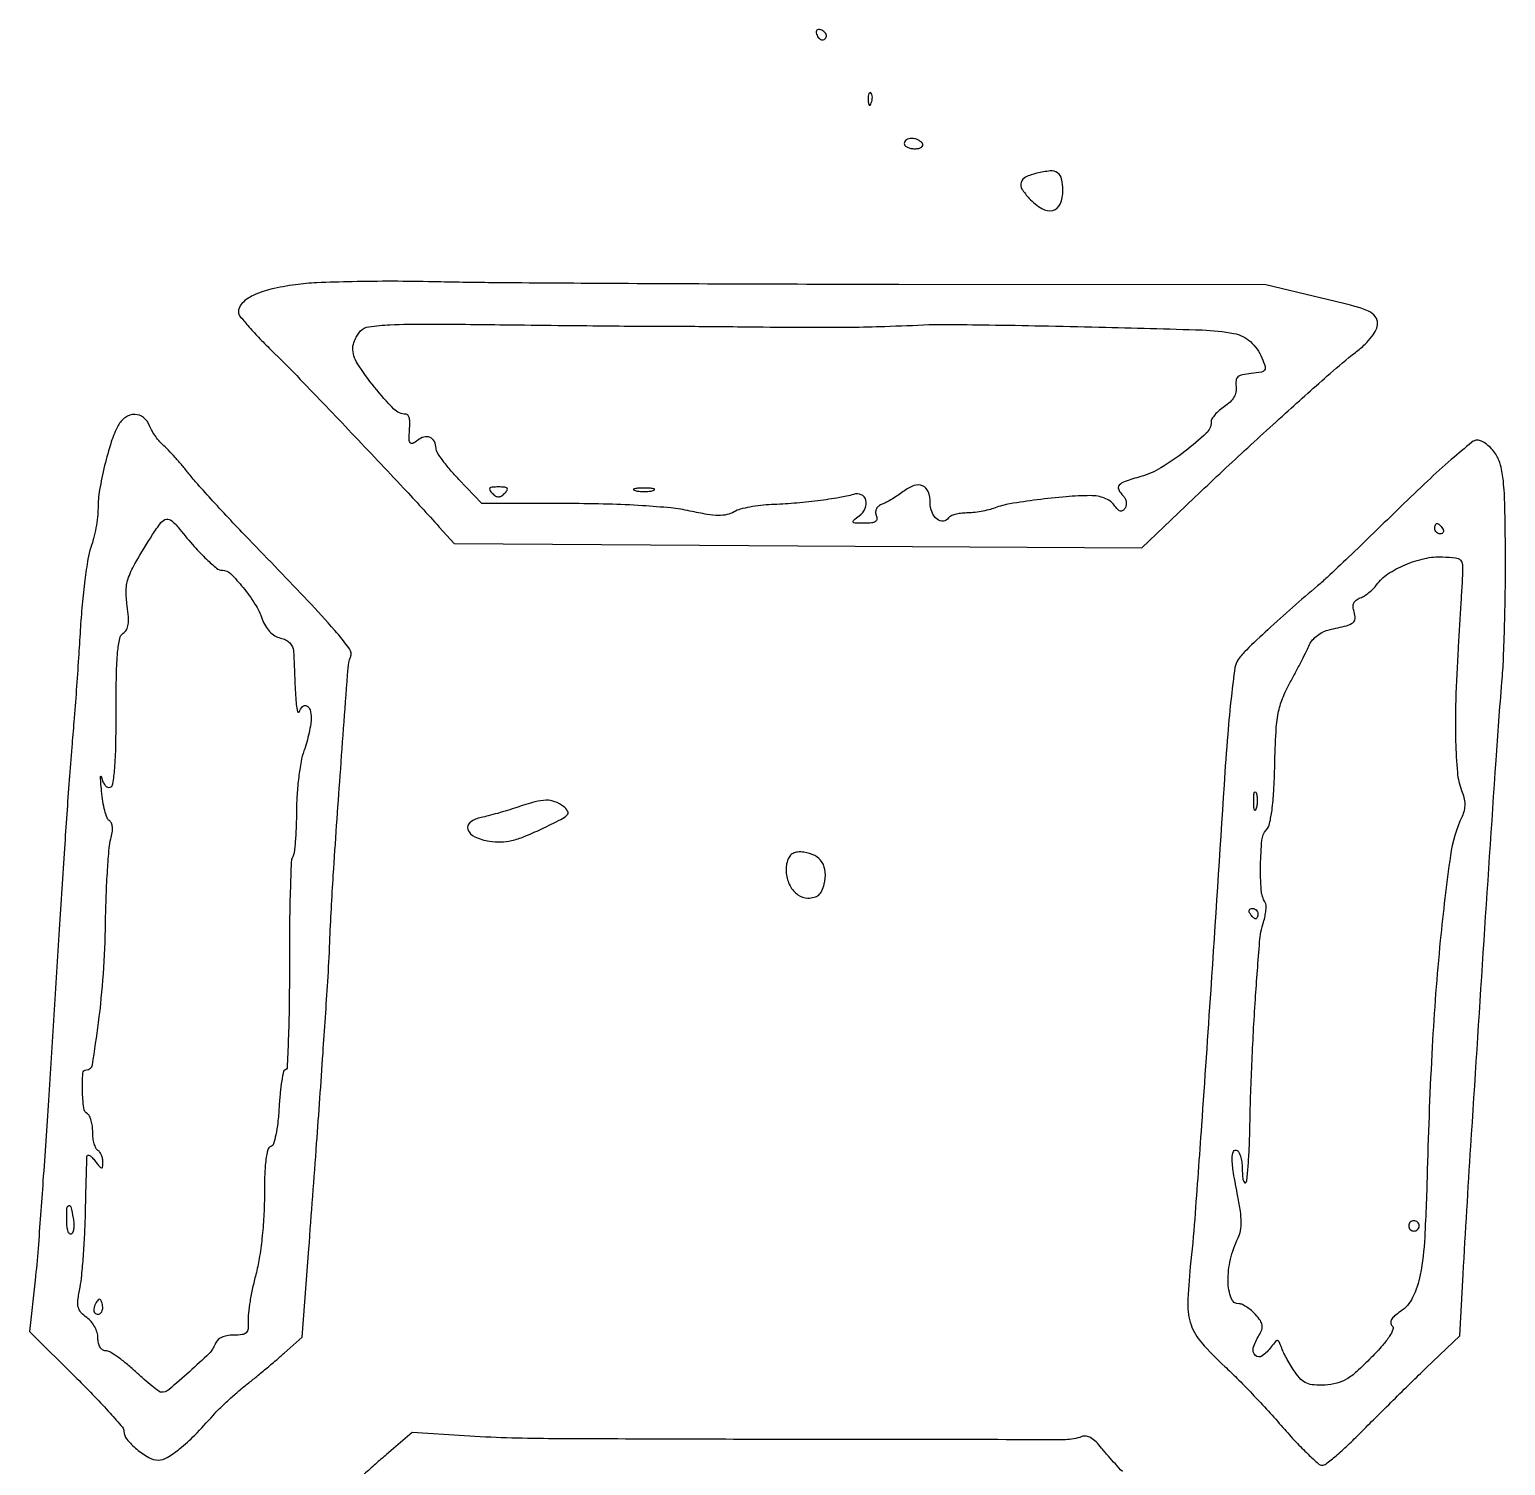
# Model space of a CAD drawing. Extents: x 0 to 5034, y 0 to 2560.
# Drawn here: x 2238.8 to 2522.6, y 755 to 1030.9 of the extents above; entities that cross this region are included whole.
import ezdxf

# ---------------------------------------------------------------- set-up
doc = ezdxf.new("R2010")
doc.units = 0

msp = doc.modelspace()

# ---------------------------------------------------------------- linework, layer by layer
for points in [[(2390.15, 1030.05, 0.053161), (2390.35683, 1029.596593, 0.062883), (2390.645469, 1029.224531, 0.073742), (2390.968009, 1028.985296, 0.149613), (2391.275, 1028.925, 0.175736), (2391.869758, 1029.213035, 0.239194), (2392.044314, 1029.772743, 0.167686), (2391.694791, 1030.413248, 0.104687), (2390.95, 1030.85, 0.089632), (2390.522225, 1030.911576, 0.189618), (2390.22, 1030.78, 0.189618), (2390.088424, 1030.477775, 0.089632)], [(2400.078947, 1017.416667, 0.018894), (2400.137993, 1016.670344, 0.168741), (2400.279315, 1016.37858, 0.470617), (2400.461564, 1016.395823, 0.054073), (2400.683114, 1016.8125, 0.051402), (2400.839148, 1017.359369, 0.05415), (2400.876576, 1017.916927, 0.060344), (2400.797407, 1018.402231, 0.126455), (2400.604167, 1018.729167, 0.296942), (2400.385309, 1018.77538, 0.208169), (2400.200665, 1018.592839, 0.077125), (2400.089945, 1018.112848, 0.028489)], [(2407, 1009, 0.195654), (2407.155423, 1008.618015, 0.086673), (2407.604836, 1008.29375, 0.066561), (2408.270941, 1008.073608, 0.0466), (2409.059017, 1008, 0.047867), (2409.804599, 1008.071541, 0.104212), (2410.33165, 1008.29375, 0.181468), (2410.558599, 1008.621877, 0.202618), (2410.5, 1009, 0.08825), (2410.157656, 1009.382836, 0.053305), (2409.640225, 1009.70625, 0.051278), (2409.038022, 1009.925833, 0.061875), (2408.440983, 1010, 0.067639), (2407.890182, 1009.925146, 0.08433), (2407.423289, 1009.70625, 0.09965), (2407.111069, 1009.38134, 0.142666)], [(2432.5, 1003.297372, 0.04773), (2430.337245, 1002.541166, 0.213853), (2429.475865, 1001.554458, 0.216912), (2429.64554, 1000.265435, 0.049066), (2431.026628, 998.471656, 0.06764), (2433.462168, 996.495945, 0.19655), (2435.561824, 996.160753, 0.243278), (2436.990432, 997.381571, 0.096897), (2437.5, 999.986305, 0.051691), (2437.267709, 1002.227233, 0.197329), (2436.494712, 1003.36631, 0.170925), (2435.058025, 1003.727552, 0.0372)], [(2290.006375, 981.871891, 0.024046), (2285.262776, 981.003202, 0.054789), (2281.833179, 979.795148, 0.082944), (2279.721933, 978.308062, 0.200535), (2279, 976.580428, 0.17239), (2279.239595, 975.906161, 0.007884), (2280.835938, 974.005587, 0.012364), (2282.855314, 971.790046, 0.008475), (2285.25, 969.373166, -0.007858), (2290.905093, 963.679726, -0.001583), (2300.769722, 953.365825, -0.001744), (2310.761313, 942.779028, -0.004956), (2317.625261, 935.308115), (2320.5, 932.11623), (2386.582528, 931.710536), (2452.665056, 931.304841), (2461.162664, 939.402421, -0.003334), (2470.634551, 948.308649, -0.003236), (2480.318706, 957.177606, -0.002986), (2488.870574, 964.816113, -0.015456), (2493.75, 968.861061, 0.022912), (2495.59679, 970.439049, 0.041972), (2496.922197, 971.90818, 0.053476), (2497.73463, 973.253538, 0.109539), (2498, 974.450303, 0.16655), (2497.539428, 975.794628, 0.122629), (2496.292918, 976.775333, 0.042847), (2493.629121, 977.708442, 0.004561), (2487.25, 979.284221), (2476.5, 981.835894), (2406, 981.912268, -0.000545), (2377.615077, 981.973985, -0.000635), (2350.628125, 982.096357, -0.000563), (2327.791484, 982.254589, -0.003815), (2316.5, 982.431703, 0.005526), (2308.676251, 982.527654, 0.005585), (2300.879998, 982.450021, 0.005454), (2294.094952, 982.232584, 0.022528)], [(2358.5, 973.908294, -0.00748), (2359.9087, 973.921296, -0.00028), (2365.2, 973.888012, -0.000506), (2371.458525, 973.838806, -0.000356), (2378.5, 973.771299, 0.001308), (2389.550556, 973.686389, 0.004472), (2396.737145, 973.714239, 0.005298), (2403.2749, 973.867345, 0.002467), (2411.75, 974.197563, -0.013514), (2414.861611, 974.25, -0.001016), (2423.310691, 974.146836, -0.001404), (2433.38951, 973.974973, -0.001067), (2444.435331, 973.732013, -0.002024), (2464.255748, 973.173439, -0.038668), (2470.397431, 972.498104, -0.13813), (2473.55247, 970.929679, -0.109286), (2475.766793, 967.80973, -0.021169), (2476.389429, 966.141334, -0.233566), (2476.289983, 965.455751, -0.204525), (2475.672271, 965.064718, -0.016107), (2473.701347, 964.80973, 0.025644), (2472.014432, 964.558698, 0.12899), (2471.16525, 964.14265, 0.18576), (2470.795414, 963.451501, 0.065438), (2470.803063, 962.307821, -0.08417), (2470.770599, 961.246147, -0.082354), (2470.390776, 960.245719, -0.07142), (2469.650421, 959.310816, -0.044623), (2468.553063, 958.442811, 0.032787), (2467.575978, 957.706804, 0.037537), (2466.749962, 956.879498, 0.040785), (2466.171957, 956.083502, 0.13749), (2466, 955.469977, -0.207147), (2465.079562, 953.343603, -0.023474), (2460.999997, 949.859555, -0.028876), (2456.35885, 946.669697, -0.06796), (2452.51005, 945.002814, 0.013011), (2449.470179, 944.065756, 0.126953), (2448.352626, 943.337413, 0.313449), (2448.238647, 942.486471, 0.07792), (2449.112868, 941.287132, -0.084515), (2449.48045, 940.76871, -0.075513), (2449.673962, 940.137324, -0.077518), (2449.66876, 939.492727, -0.098006), (2449.460224, 938.935642, -0.093648), (2449.022937, 938.457045, -0.233181), (2448.569265, 938.371889, -0.138312), (2448.046229, 938.690776, -0.029267), (2447.359541, 939.522976, 0.083165), (2446.585405, 940.27887, 0.05817), (2445.507962, 940.855393, 0.052339), (2444.205114, 941.216708, 0.042718), (2442.762185, 941.333207, 0.019649), (2438.139435, 941.129153, 0.011046), (2432.550436, 940.537334, 0.009833), (2427.31987, 939.761499, 0.04914), (2424.462027, 938.985563, -0.029197), (2423.261385, 938.607647, -0.017062), (2421.786477, 938.289509, -0.017027), (2420.283411, 938.071139, -0.027563), (2418.993917, 938, 0.030721), (2417.849672, 937.92963, 0.036593), (2416.789206, 937.719079, 0.039679), (2415.945456, 937.412552, 0.148436), (2415.526992, 937.043674, -0.235297), (2414.531759, 936.426577, -0.200226), (2413.340442, 936.798201, -0.124553), (2412.349477, 938.170662, -0.094664), (2412, 940, 0.08918), (2411.620448, 942.111098, 0.209983), (2410.529725, 943.23655, 0.189547), (2408.866141, 943.257289, 0.073103), (2406.813824, 942.114341, -0.016246), (2405.80095, 941.38881, -0.013168), (2404.670575, 940.675762, -0.013378), (2403.592667, 940.073284, -0.033279), (2402.766859, 939.708071, 0.076077), (2402.100669, 939.342643, 0.108536), (2401.667052, 938.828867, 0.116407), (2401.506828, 938.209124, 0.097212), (2401.623848, 937.537854, -0.10484), (2401.739443, 936.809952, -0.237562), (2401.470773, 936.338421, -0.125424), (2400.746507, 936.084767, -0.02462), (2399.356989, 936.031803, -0.006423), (2397.548202, 936.07518, -0.239297), (2397.19932, 936.268766, -0.385206), (2397.244199, 936.585125, -0.011596), (2398.375425, 937.483759, 0.123662), (2399.512692, 938.899931, 0.176074), (2399.643564, 940.493281, 0.229882), (2398.75046, 941.514574, 0.178075), (2397.254926, 941.586251, -0.035065), (2394.600981, 940.952339, -0.01006), (2390.416388, 940.344517, -0.010325), (2385.792059, 939.864303, -0.013052), (2381.5, 939.620587, 0.020634), (2379.425434, 939.471205, 0.019403), (2377.326796, 939.149848, 0.019794), (2375.490429, 938.719233, 0.061133), (2374.314626, 938.233125, -0.072659), (2372.904684, 937.687753, -0.060373), (2371.303657, 937.521588, -0.038708), (2369.145184, 937.726306, -0.01082), (2365.814626, 938.379204, 0.028946), (2362.142194, 938.961848, 0.00948), (2356.67874, 939.402653, 0.008605), (2350.07376, 939.695711, 0.006082), (2342.648471, 939.806861), (2325.796942, 939.854121), (2321.398471, 944.44462, -0.014332), (2319.714023, 946.306613, -0.018811), (2318.292051, 948.10479, -0.016546), (2317.232045, 949.659561, -0.142274), (2317, 950.458542, 0.119008), (2316.691262, 951.7373, 0.175613), (2315.854127, 952.516093, 0.167727), (2314.680053, 952.597549, 0.107823), (2313.456195, 951.963645, -0.06243), (2312.510875, 951.360353, -0.399872), (2312.019895, 951.521677, -0.133476), (2311.820015, 952.3864, -0.010651), (2311.960875, 954.75, 0.038819), (2311.963656, 955.611757, 0.060546), (2311.819767, 956.339062, 0.082876), (2311.562135, 956.83196, 0.235142), (2311.224575, 957, -0.201615), (2308.911419, 957.972253, -0.024448), (2305.169926, 962.185877, -0.026706), (2301.858896, 966.786384, -0.143583), (2301, 969.715668, -0.069095), (2301.102346, 970.452748, -0.035815), (2301.419542, 971.328386, -0.03478), (2301.881543, 972.197326, -0.044324), (2302.428228, 972.921259, -0.176367), (2304.091886, 973.800672, -0.022953), (2308.153581, 974.172231, -0.012711), (2315.192628, 974.312373, -0.001661), (2330.178228, 974.179953, 0.000257), (2340.409818, 974.060816, 0.000384), (2349.35548, 973.968134, 0.000159), (2357.021453, 973.897034, 0.008287)], [(2255.890891, 954.796128, 0.045634), (2254.565212, 951.662289, 0.0175), (2253.283875, 947.103349, 0.01762), (2252.317707, 942.427417, 0.041335), (2252.011869, 938.875727, -0.028746), (2251.910473, 937.208747, -0.015593), (2251.604715, 935.177589, -0.015489), (2251.163543, 933.123582, -0.023595), (2250.64248, 931.375727, 0.043486), (2250.074406, 929.150887, 0.0088), (2249.482893, 925.113495, 0.009223), (2248.962661, 920.378389, 0.008517), (2248.601255, 915.5, -0.00236), (2248.270583, 910.141673, -0.001525), (2247.839517, 903.940625, -0.001533), (2247.381107, 897.881996, -0.002896), (2246.968201, 893, 0.005114), (2246.462441, 886.686806, 0.000705), (2245.563123, 873.540625, 0.000809), (2244.545138, 857.967437, 0.000685), (2243.518084, 841.5, -0.001068), (2242.481046, 825.075328, -0.001284), (2241.433004, 809.63179, -0.001096), (2240.48814, 796.625401, -0.008593), (2239.931653, 790.586945), (2238.84599, 780.673889), (2247.922995, 771.6999, -0.006181), (2251.401509, 768.174779, -0.009338), (2254.33363, 765.012856, -0.004707), (2256.721571, 762.288113, -0.17944), (2257, 761.537269, 0.175833), (2257.558002, 759.999591, 0.044001), (2259.474306, 758.078542, 0.044799), (2261.753159, 756.488683, 0.130639), (2263.59159, 756, 0.136018), (2265.314071, 756.47741, 0.035309), (2267.691983, 758.144136, 0.027817), (2270.606506, 760.792301, 0.012686), (2274.123259, 764.55026, -0.016414), (2275.400289, 765.89465, -0.008194), (2277.098469, 767.514764, -0.008125), (2278.913289, 769.136398, -0.011858), (2280.567905, 770.5, 0.004733), (2282.280614, 771.870973, 0.002891), (2284.277183, 773.519743, 0.002897), (2286.236412, 775.176198, 0.00514), (2287.829033, 776.56721), (2291.268775, 779.634419), (2292.545524, 796.56721, 0.000672), (2294.048103, 816.858967, 0.00108), (2295.268609, 834.165039, 0.001106), (2296.180413, 847.952687, 0.005876), (2296.573776, 855.5, -0.006145), (2297.252679, 868.392574, -0.001966), (2298.572577, 887.538409, -0.000405), (2300.095908, 908.206228, -0.073136), (2300.569697, 910.321031, 0.255855), (2300.355065, 911.906517, 0.01938), (2297.555444, 915.409399, 0.01229), (2292.364949, 921.12132, 0.001612), (2281, 932.94993, -0.003532), (2277.525783, 936.59379, -0.003569), (2274.115625, 940.273708, -0.003478), (2271.191645, 943.519572, -0.014472), (2269.5, 945.538691, 0.008416), (2268.216365, 947.109066, 0.00766), (2266.840369, 948.686127, 0.007688), (2265.566889, 950.058303, 0.024444), (2264.658704, 950.918781, -0.037631), (2263.88908, 951.687456, -0.023129), (2263.098628, 952.696454, -0.023136), (2262.405291, 953.773353, -0.037872), (2261.933455, 954.75, 0.131918), (2260.763881, 956.331847, 0.167587), (2259.062336, 956.933215, 0.157971), (2257.274793, 956.369042, 0.115593)], [(2502.485475, 939.25, -0.001553), (2497.286099, 934.18477, -0.001933), (2492.421087, 929.510937, -0.001568), (2488.309593, 925.616006, -0.014732), (2486.488348, 924, 0.006461), (2481.674474, 919.868859, 0.006175), (2476.894989, 915.552781, 0.004715), (2472.77807, 911.668935, 0.04618), (2471.217167, 909.863173, 0.121246), (2470.58473, 908.276015, 0.00632), (2469.893881, 902.788402, 0.008382), (2469.193191, 895.498974, 0.003636), (2468.494516, 885.78408, -0.000316), (2465.923385, 846.378251, -0.001033), (2464.151083, 820.298906, -0.00128), (2462.845288, 802.314176, -0.008144), (2462.010202, 793.195466, 0.019722), (2461.523454, 786.066576, 0.090614), (2462.148241, 781.987864, 0.098295), (2464.151195, 778.559128, 0.025362), (2468.656936, 773.962106, -0.011388), (2470.94478, 771.754782, -0.004828), (2473.915327, 768.696691, -0.004774), (2477.025148, 765.369716, -0.006229), (2479.802683, 762.263975, 0.008919), (2482.318902, 759.480704, 0.0131), (2484.636361, 757.133793, 0.008409), (2486.631993, 755.279523, 0.185039), (2487.361438, 755, 0.16803), (2488.096998, 755.254374, 0.00902), (2490.037098, 756.835938, 0.013292), (2492.300321, 758.85548, 0.009234), (2494.751962, 761.25, -0.002045), (2497.578523, 764.091255, -0.001184), (2500.998794, 767.48519, -0.001183), (2504.445784, 770.873412, -0.001989), (2507.357695, 773.699585), (2513.796402, 779.899169), (2514.460821, 791.699585, -0.001772), (2515.93392, 816.30847, -0.000542), (2518.333159, 853.502661, -0.000398), (2520.787451, 890.468723, -0.004236), (2521.925438, 905.5, 0.010611), (2522.211393, 910.046289, 0.003749), (2522.433895, 916.569177, 0.003719), (2522.571352, 923.7416, 0.004361), (2522.591774, 930.544005, 0.003608), (2522.477425, 939.382446, 0.019747), (2522.192721, 944.150288, 0.037392), (2521.663098, 947.165413, 0.083043), (2520.726947, 949.294005, 0.040855), (2519.920578, 950.329344, 0.042481), (2518.966277, 951.205114, 0.046293), (2518.012381, 951.809933, 0.118693), (2517.222996, 952, 0.175286), (2516.126034, 951.603245, 0.004781), (2512.179854, 948.254688, 0.009347), (2507.595205, 944.136002, 0.006208)], [(2327.8, 941.8, 0.049631), (2328.452741, 941.265408, 0.147822), (2329, 941.1, 0.147822), (2329.547259, 941.265408, 0.049631), (2330.2, 941.8, 0.051663), (2330.686384, 942.398813, 0.354955), (2330.65, 942.75, 0.180052), (2330.199072, 942.95632, 0.018208), (2329, 943, 0.018208), (2327.800928, 942.95632, 0.180052), (2327.35, 942.75, 0.354955), (2327.313616, 942.398813, 0.051663)], [(2355.25, 942.310674, 0.039571), (2356.047266, 942.168469, 0.024357), (2357, 942.122029, 0.024357), (2357.952734, 942.168469, 0.039571), (2358.75, 942.310674, 0.161593), (2359.00914, 942.478988, 0.542911), (2358.957813, 942.633659, 0.052887), (2358.251983, 942.740287, 0.011065), (2357, 942.767997, 0.011065), (2355.748017, 942.740287, 0.052887), (2355.042187, 942.633659, 0.542911), (2354.99086, 942.478988, 0.161593)], [(2267.759787, 934.841249, 0.010881), (2270.51141, 931.575882, 0.020883), (2272.879677, 929.102756, 0.021204), (2274.82112, 927.390017, 0.171783), (2275.922823, 927, -0.197851), (2277.472276, 926.361899, -0.026222), (2279.905057, 923.681722, -0.030888), (2282.187411, 920.504008, -0.055664), (2283.580433, 917.619434, 0.04727), (2284.19562, 916.289111, 0.059501), (2285.012604, 915.206527, 0.065174), (2285.99025, 914.423524, 0.078005), (2287.080433, 913.976121, -0.060467), (2288.081426, 913.605589, -0.077906), (2288.872331, 913.027948, -0.086281), (2289.390918, 912.28967, -0.097303), (2289.60194, 911.450023, -0.001674), (2289.655212, 910.361071, -0.000352), (2289.740619, 908.457194, -0.000369), (2289.8365, 906.248678, -0.00035), (2289.930888, 904, 0.009411), (2290.052952, 901.970519, 0.022886), (2290.239375, 900.482813, 0.055993), (2290.452242, 899.748883, 0.67097), (2290.662281, 899.75, -0.103337), (2291.357263, 900.789164, -0.315828), (2292.149686, 900.919936, -0.216352), (2292.792639, 900.150972, -0.067665), (2293, 898.625727, -0.039979), (2292.905254, 897.442689, -0.014378), (2292.58832, 895.782069, -0.014156), (2292.135064, 893.974195, -0.016308), (2291.598535, 892.279277, 0.040068), (2291.056567, 890.234506, 0.014083), (2290.59995, 887.230241, 0.013879), (2290.281446, 883.884644, 0.015811), (2290.167112, 880.669019, -0.00837), (2290.104961, 877.661478, -0.011285), (2289.941815, 874.944319, -0.008484), (2289.717459, 872.697098, -0.109712), (2289.442212, 871.906498, 0.129613), (2289.163334, 870.991315, 0.001881), (2288.967361, 865.269373, 0.005025), (2288.831029, 858.595764, 0.003277), (2288.801571, 850.891029, -0.00384), (2288.76381, 843.263908, -0.006399), (2288.600489, 836.84299, -0.001641), (2288.370916, 831.315668, -0.401154), (2288.040783, 831, 0.352746), (2287.701657, 830.726749, 0.01148), (2287.345933, 828.89059, 0.017377), (2287.034203, 826.572086, 0.010615), (2286.819932, 823.819028, -0.012791), (2286.573463, 820.82099, -0.025494), (2286.197554, 818.470476, -0.026868), (2285.739332, 816.770471, -0.23732), (2285.207085, 816.235695, 0.257149), (2284.650446, 815.632954, 0.028728), (2284.294596, 813.729582, 0.023621), (2284.067302, 810.899811, 0.008229), (2284, 806.811011, -0.014512), (2283.883678, 802.803985, -0.01249), (2283.534181, 798.603946, -0.012898), (2283.008859, 794.701101, -0.025483), (2282.355589, 791.644345, 0.012107), (2281.737894, 789.090249, 0.011935), (2281.241311, 786.497089, 0.011882), (2280.914896, 784.206917, 0.044038), (2280.871474, 782.75, -0.035032), (2280.85345, 781.224117, -0.179504), (2280.500925, 780.469578, -0.166821), (2279.724132, 780.096352, -0.029335), (2278.083272, 780, 0.042944), (2276.781494, 779.887985, 0.070982), (2275.733725, 779.548425, 0.0867), (2274.971121, 778.994624, 0.106781), (2274.507407, 778.25, -0.11415), (2273.383978, 776.50322, -0.010528), (2269.59661, 772.968649, -0.00819), (2265.607452, 769.515838, -0.180771), (2264.181692, 769.012466, -0.159768), (2263.75616, 769.160672, -0.006293), (2262.439044, 770.192609, -0.010594), (2260.901103, 771.483694, -0.007231), (2259.206545, 773.012466, 0.015614), (2257.455916, 774.539379, 0.019923), (2255.746432, 775.828662, 0.018239), (2254.261747, 776.780016, 0.134144), (2253.456545, 777, -0.147646), (2252.867043, 777.177955, -0.112185), (2252.399035, 777.669365, -0.084977), (2252.099207, 778.446929, -0.049662), (2252, 779.443296, 0.073739), (2251.843814, 780.496591, 0.050755), (2251.377756, 781.61182, 0.050108), (2250.686822, 782.62741, 0.065657), (2249.86053, 783.385135, -0.055804), (2248.739012, 784.373765, -0.129578), (2248.226134, 785.361132, -0.086846), (2248.160507, 786.724366, -0.016445), (2248.553746, 789.191839, 0.023149), (2248.889578, 791.497509, 0.006278), (2249.205599, 795.171978, 0.006339), (2249.45926, 799.355493, 0.006544), (2249.603518, 803.5, -0.000644), (2249.693207, 807.399888, -0.000937), (2249.783185, 810.838957, -0.00046), (2249.867832, 813.761897, -0.016289), (2249.910303, 814.44113, -0.3575), (2250.080806, 814.612898, -0.169873), (2250.404934, 814.535596, -0.063486), (2250.897241, 814.123067, -0.024749), (2251.468197, 813.44113, 0.008329), (2252.339129, 812.328663, 0.183178), (2252.689393, 812.124573, 0.427486), (2252.905236, 812.286187, 0.025339), (2252.968197, 813.190983, 0.054114), (2252.906164, 813.883649, 0.049942), (2252.696908, 814.566787, 0.053412), (2252.380796, 815.140282, 0.102035), (2252, 815.5, -0.144823), (2251.614552, 815.931076, -0.04093), (2251.29375, 816.783064, -0.037579), (2251.073638, 817.85147, -0.032024), (2251, 819, 0.032024), (2250.926362, 820.14853, 0.037579), (2250.70625, 821.216936, 0.04093), (2250.385448, 822.068924, 0.144823), (2250, 822.5, -0.228869), (2249.256384, 823.667238, -0.023463), (2249.019913, 827.024097, -0.022157), (2249.089072, 830.333062, -0.395242), (2249.80098, 831, 0.368574), (2250.93989, 831.971524, 0.007313), (2252.115467, 840.097673, 0.015005), (2253.041428, 849.416754, 0.013212), (2253.457636, 859.179139, -0.005182), (2253.598643, 864.489056, -0.006426), (2253.844547, 869.426339, -0.005336), (2254.147973, 873.559091, -0.047188), (2254.471981, 875.357334, 0.030632), (2254.73917, 876.602783, 0.056835), (2254.776883, 877.634469, 0.076876), (2254.595464, 878.407684, 0.159664), (2254.200463, 878.876107, -0.16707), (2253.758725, 879.415558, -0.023498), (2253.31613, 880.806484, -0.024679), (2252.938583, 882.562876, -0.018703), (2252.692846, 884.518773, -0.004105), (2252.550469, 886.308782, -0.01845), (2252.514488, 887.358412, -0.671361), (2252.595022, 887.391109, -0.14701), (2252.699873, 887.190714, 0.05091), (2252.956634, 886.336077, 0.077686), (2253.359735, 885.676602, 0.105975), (2253.838756, 885.307948, 0.195014), (2254.322143, 885.279117, 0.283416), (2254.893493, 885.967403, 0.014985), (2255.222249, 888.929988, 0.01545), (2255.438146, 893.274591, 0.004689), (2255.5, 899.87023, -0.004221), (2255.560588, 907.04646, -0.018641), (2255.789415, 911.267104, -0.027181), (2256.177562, 913.910602, -0.206526), (2256.880124, 914.921265, 0.13528), (2257.483231, 915.574051, 0.084284), (2257.801884, 916.573064, 0.053525), (2257.850937, 918.030378, 0.018199), (2257.618652, 920.139438, -0.043652), (2257.439179, 923.186191, -0.078645), (2257.89926, 925.639572, -0.047864), (2259.265215, 928.556182, -0.007988), (2262.5, 933.836666, -0.020993), (2264.115461, 936.159979, -0.185203), (2265.15919, 936.807064, -0.239), (2266.211495, 936.503924, -0.03568)], [(2510.5, 935, -0.082592), (2510.656512, 934.6179, -0.161196), (2510.6254, 934.29375, -0.182303), (2510.413961, 934.078288, -0.108972), (2510.059017, 934, -0.093332), (2509.654762, 934.076123, -0.09642), (2509.311086, 934.29375, -0.099167), (2509.081062, 934.618444, -0.105053), (2509, 935, -0.042167), (2509.032345, 935.382849, -0.061769), (2509.129539, 935.70625, -0.081139), (2509.272352, 935.92554, -0.210953), (2509.440983, 936, -0.151918), (2509.65171, 935.934461, -0.038439), (2509.933975, 935.70625, -0.035638), (2510.231006, 935.382774, -0.029505)], [(2514.319813, 925.938579, -0.00135), (2514.212069, 923.983508, -0.000257), (2514.00453, 920.425707, -0.000274), (2513.757809, 916.272087, -0.000252), (2513.499541, 912, 0.00717), (2513.036156, 902.051583, 0.014151), (2513.005271, 894.142228, 0.01621), (2513.347674, 888.121894, 0.07283), (2514.165677, 884.6998, -0.035718), (2514.611537, 883.301318, -0.05494), (2514.772856, 882.042493, -0.05993), (2514.651983, 880.861945, -0.054102), (2514.254118, 879.6998, 0.07478), (2512.013525, 872.154636, 0.010307), (2510.067435, 855.845994, 0.011003), (2508.509326, 835.424435, 0.007207), (2507.571731, 811.838051, -0.006701), (2507.067229, 798.81404, -0.033894), (2506.197959, 791.597665, -0.065774), (2504.748382, 787.208746, -0.135927), (2502.3839, 784.515885, 0.029262), (2501.28785, 783.702299, 0.085742), (2500.682097, 782.987015, 0.153492), (2500.537395, 782.360555, 0.178819), (2500.791653, 781.808347, -0.292972), (2500.953143, 781.070278, -0.056054), (2500.305956, 779.785337, -0.036328), (2498.966935, 778.028299, -0.012765), (2496.805398, 775.705008, -0.014017), (2494.00303, 772.999103, -0.050833), (2492.015869, 771.524891, -0.071491), (2490.152099, 770.750143, -0.050093), (2487.901028, 770.407359, -0.02839), (2485.786316, 770.419523, -0.085235), (2484.385919, 770.751225, -0.097095), (2483.280317, 771.501487, -0.043924), (2482.156911, 772.853795, -0.014127), (2481.401889, 774.013382, -0.011095), (2480.647787, 775.310177, -0.011252), (2480.000142, 776.548068, -0.026935), (2479.591305, 777.5, 0.015697), (2479.106802, 778.70188, 0.264216), (2478.775555, 778.948294, 0.255277), (2478.386046, 778.794109, 0.014804), (2477.568337, 777.75, -0.076916), (2475.827445, 776.019234, -0.359493), (2474.517671, 776.099574, -0.284524), (2474.122328, 777.55679, -0.067295), (2475.205612, 779.957629, 0.050601), (2475.741285, 781.046662, 0.130448), (2475.825132, 781.9121, 0.111752), (2475.469627, 782.788326, 0.031899), (2474.550624, 783.944061, 0.031025), (2473.744391, 784.730867, 0.032812), (2472.861274, 785.396068, 0.03477), (2472.029897, 785.861608, 0.110686), (2471.4124, 786, -0.31741), (2469.850852, 787.102366, -0.081441), (2469.269301, 790.318972, -0.061581), (2469.724991, 794.574856, -0.057126), (2471.20473, 798.70798, 0.071313), (2471.645944, 800.059528, 0.045159), (2471.783432, 801.714192, 0.033498), (2471.626176, 803.826039, 0.014225), (2471.146491, 806.624761, -0.008596), (2470.304622, 811.225041, -0.036843), (2470.05382, 813.999337, -0.111234), (2470.323097, 815.294086, -0.451909), (2471, 815.5, -0.151212), (2471.385947, 815.05735, -0.038694), (2471.70625, 814.150641, -0.035832), (2471.926458, 813.009283, -0.029749), (2472, 811.774316, 0.019187), (2472.04415, 810.624236, 0.043403), (2472.185831, 809.76537, 0.092526), (2472.393021, 809.319229, 0.463745), (2472.632617, 809.299284, 0.173985), (2472.891535, 809.848011, 0.004427), (2473.134718, 812.620134, 0.008935), (2473.335562, 815.920666, 0.005916), (2473.453541, 819.715951, -0.005982), (2473.837267, 832.007528, -0.005687), (2474.519146, 844.495999, -0.003674), (2475.334259, 855.601224, -0.056404), (2476.070989, 859.364869, 0.025238), (2476.375285, 860.529684, 0.029462), (2476.541774, 861.66068, 0.030553), (2476.566776, 862.61606, 0.130394), (2476.402729, 863.157389, -0.122199), (2475.643271, 865.525155, -0.020571), (2475.518347, 870.319037, -0.018895), (2475.771538, 875.103708, -0.158107), (2476.612577, 877.069505, 0.124357), (2477.255152, 878.333116, 0.023355), (2477.713741, 880.907343, 0.019015), (2478.047571, 884.542779, 0.007478), (2478.241642, 889.569505, -0.007), (2478.480747, 895.920439, -0.03351), (2478.90958, 899.518483, -0.049609), (2479.73228, 902.329093, -0.029096), (2481.233108, 905.5, 0.003184), (2482.351456, 907.577246, 0.003114), (2483.451687, 909.683983, 0.003066), (2484.394536, 911.545064, 0.011713), (2484.947738, 912.722071, -0.079377), (2485.527335, 913.617694, -0.04831), (2486.459141, 914.471022, -0.047033), (2487.576344, 915.157404, -0.06028), (2488.71463, 915.555594, 0.008331), (2492.04749, 916.345661, 0.093889), (2493.273348, 916.91776, 0.235437), (2493.686364, 917.702513, 0.082523), (2493.5, 919, -0.05855), (2493.316106, 919.954312, -0.122415), (2493.443419, 920.695008, -0.130147), (2493.894265, 921.260955, -0.070592), (2494.681049, 921.689072, 0.051386), (2495.473791, 922.081894, 0.028342), (2496.355308, 922.710432, 0.027962), (2497.185594, 923.456447, 0.039852), (2497.826384, 924.212243, -0.091401), (2499.979671, 926.279131, -0.045844), (2503.31701, 928.063553, -0.044961), (2507.06592, 929.262457, -0.066517), (2510.5, 929.561359, -0.01571), (2513.010941, 929.366533, -0.163965), (2513.935876, 928.937973, -0.194772), (2514.330413, 928.07117, -0.023696)], [(2332.5, 881.402623, -0.007512), (2330.762419, 880.842225, -0.005757), (2328.84767, 880.280319, -0.005824), (2327.043235, 879.795879, -0.013706), (2325.683556, 879.487215, 0.106693), (2323.568824, 878.572105, 0.332774), (2323.127509, 877.18159, 0.207557), (2324.431958, 875.765759, 0.064058), (2327.274238, 874.920442, 0.047111), (2329.438824, 874.775233, 0.05105), (2331.532918, 875.047262, 0.038849), (2333.956173, 875.820423, 0.014501), (2337.226164, 877.263121, 0.005447), (2341.010799, 879.116572, 0.081384), (2342.197222, 879.979254, 0.332696), (2342.300164, 880.724132, 0.109029), (2341.521562, 881.607892, 0.067531), (2339.842509, 882.517579, 0.096399), (2338.176164, 882.802683, 0.061845), (2336.017785, 882.48468, 0.014299)], [(2474.692991, 881.269032, -0.087174), (2474.51666, 880.883358, -0.597527), (2474.356533, 880.900903, -0.080377), (2474.235556, 881.431793, -0.012823), (2474.194949, 882.5, -0.014395), (2474.212705, 883.580113, -0.052471), (2474.315079, 884.257153, -0.333666), (2474.47713, 884.386009, -0.31318), (2474.655937, 884.269032, -0.06278), (2474.814405, 883.671085, -0.030339), (2474.872264, 882.880008, -0.029507), (2474.832894, 882.036634, -0.037336)], [(2384.560374, 871.190221, 0.103699), (2384.313857, 868.749813, 0.097951), (2385.05614, 866.36092, 0.109294), (2386.559021, 864.627446, 0.161073), (2388.456197, 864, 0.058331), (2389.687536, 864.14414, 0.116474), (2390.559099, 864.581353, 0.10956), (2391.176109, 865.383485, 0.047919), (2391.628202, 866.654777, 0.07839), (2391.836365, 868.975867, 0.124919), (2391.221237, 870.860012, 0.131312), (2389.812277, 872.160933, 0.09145), (2387.734978, 872.808139, 0.046595), (2386.52156, 872.840322, 0.101528), (2385.627982, 872.594008, 0.119171), (2384.992803, 872.049645, 0.079589)], [(2475, 861, -0.042167), (2474.967655, 860.617151, -0.061769), (2474.870461, 860.29375, -0.081139), (2474.727648, 860.07446, -0.210953), (2474.559017, 860, -0.151918), (2474.34829, 860.065539, -0.038439), (2474.066025, 860.29375, -0.035638), (2473.768994, 860.617226, -0.029505), (2473.5, 861, -0.082592), (2473.343488, 861.3821, -0.161196), (2473.3746, 861.70625, -0.182303), (2473.586039, 861.921712, -0.108972), (2473.940983, 862, -0.093332), (2474.345238, 861.923877, -0.09642), (2474.688914, 861.70625, -0.099167), (2474.918938, 861.381556, -0.105053)], [(2247.249313, 802.476133, -0.034573), (2247.370306, 801.470717, -0.043863), (2247.335701, 800.536451, -0.0501), (2247.16624, 799.795388, -0.174824), (2246.865891, 799.417116, -0.359763), (2246.53715, 799.462476, -0.10349), (2246.254355, 799.937753, -0.055737), (2246.061301, 800.804572, -0.026952), (2246, 801.940983, -0.009424), (2246.046425, 804.403834, -0.289827), (2246.378671, 804.887511, -0.464652), (2246.772241, 804.689945, -0.011685)], [(2504, 801, 0.099038), (2504.076342, 800.618362, 0.097945), (2504.29375, 800.29375, 0.097945), (2504.618362, 800.076342, 0.099038), (2505, 800, 0.099038), (2505.381638, 800.076342, 0.097945), (2505.70625, 800.29375, 0.097945), (2505.923658, 800.618362, 0.099038), (2506, 801, 0.099038), (2505.923658, 801.381638, 0.097945), (2505.70625, 801.70625, 0.097945), (2505.381638, 801.923658, 0.099038), (2505, 802, 0.099038), (2504.618362, 801.923658, 0.097945), (2504.29375, 801.70625, 0.097945), (2504.076342, 801.381638, 0.099038)], [(2251.582949, 786.134215, 0.052326), (2251.327923, 785.604943, 0.061761), (2251.20609, 785.06291, 0.07231), (2251.228156, 784.59012, 0.149701), (2251.399864, 784.266802, 0.208213), (2252.031223, 784.018401, 0.228122), (2252.610436, 784.323111, 0.143258), (2252.913564, 785.144952, 0.097944), (2252.787251, 786.138246, 0.033951), (2252.536207, 786.749629, 0.286646), (2252.294341, 786.899578, 0.233206), (2252.012891, 786.759582, 0.024362)]]:
    msp.add_lwpolyline(points, format="xyb", close=True)
msp.add_lwpolyline([(2448.952395, 753.77533, -0.003094), (2446.262363, 756.722716, -0.018709), (2444.935098, 758.310788, 0.032042), (2443.883353, 759.503141, 0.066029), (2442.896509, 760.256532, 0.09077), (2441.977981, 760.580555, 0.132652), (2441.129604, 760.490569, -0.092769), (2437.992895, 759.90542, -0.000177), (2386.008207, 759.953946, -0.000912), (2338.643123, 760.101253, -0.01428), (2322.464936, 760.643292), (2312.429871, 761.266773), (2307.464936, 757.041728, 0.004225), (2305.371188, 755.229269, 0.003566), (2303.185588, 753.276902, 0.003597)], format="xyb")

doc.saveas('drawing.dxf')
